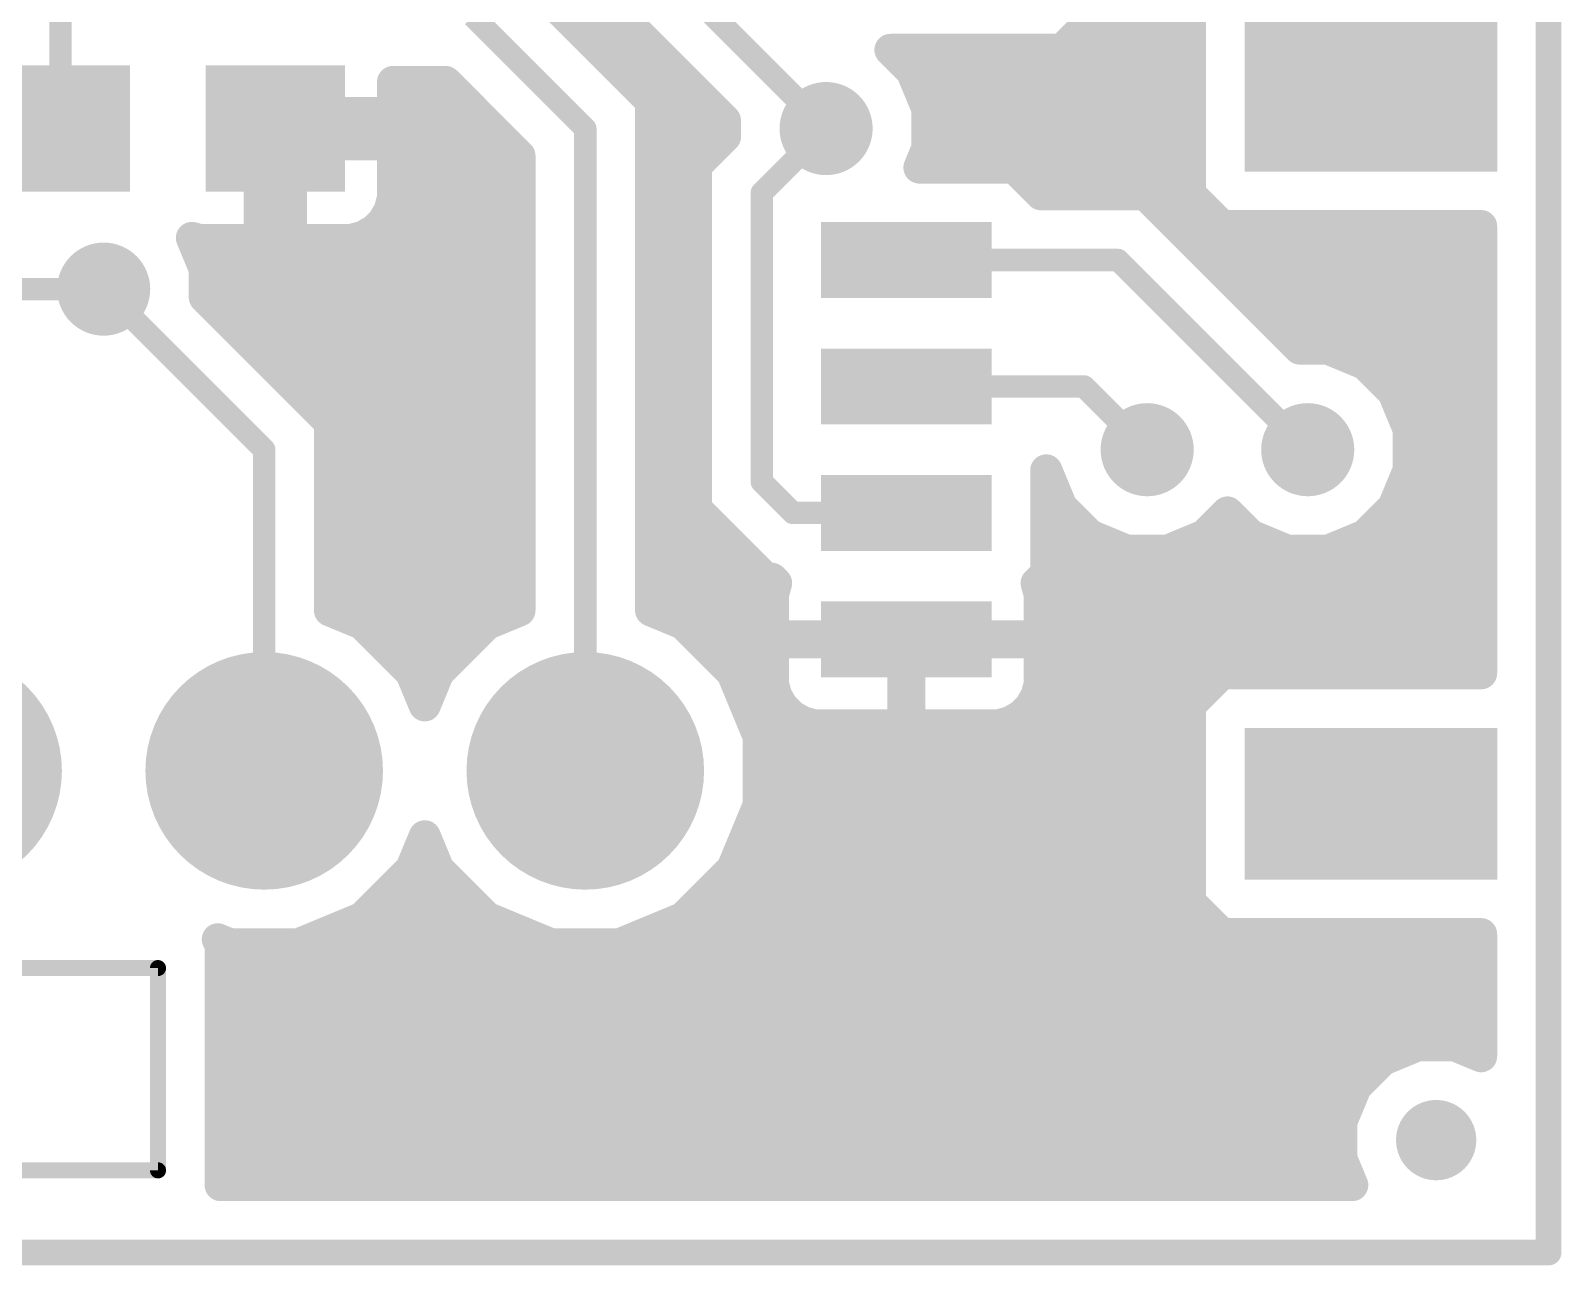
# Model space of a CAD drawing. Extents: x -0.1 to 53.2, y -0.1 to 25.5.
# Drawn here: x 13.39 to 25.5, y -0.1 to 9.66 of the extents above; entities that cross this region are included whole.
import ezdxf

# ---------------------------------------------------------------- set-up
doc = ezdxf.new("R2010")
doc.units = 0
for name, color, linetype in [('1', 22, 'CONTINUOUS'), ('17', 82, 'CONTINUOUS'), ('18', 82, 'CONTINUOUS'), ('20', 7, 'CONTINUOUS')]:
    doc.layers.add(name, color=color, linetype=linetype)

# ---------------------------------------------------------------- blocks, each defined once
blk = doc.blocks.new('RECT')
blk.add_solid([(-0.5, -0.5), (0.5, -0.5), (-0.5, 0.5), (0.5, 0.5)])
blk = doc.blocks.new('ROUNDP')
at = {"const_width": 0.5}
blk.add_lwpolyline([(0, -0.25, 1), (0, 0.25, 1), (0, -0.25)], format="xyb", dxfattribs=at)
blk = doc.blocks.new('PIE')
at = {"const_width": 0.5}
blk.add_lwpolyline([(0, -0.25, 1), (0, 0.25, 1), (0, -0.25)], format="xyb", dxfattribs=at)
blk = doc.blocks.new('ROUNDV')
at = {"const_width": 0.5}
blk.add_lwpolyline([(0, -0.25, 1), (0, 0.25, 1), (0, -0.25)], format="xyb", dxfattribs=at)

msp = doc.modelspace()

# ---------------------------------------------------------------- linework, layer by layer
at = {"layer": '1'}
for points, const_width in [([(18.161, 10.414), (19.685, 8.89)], 0.1778), ([(13.628, 8.89), (13.628, 10.072)], 0.1778), ([(22.5632, 9.9289), (22.5632, 8.3711)], 0.254), ([(17.9957, 9.4107), (17.5131, 9.8933)], 0.254), ([(17.9453, 9.8933), (18.8849, 8.9537)], 0.254), ([(21.5517, 9.5123), (21.8567, 9.8173)], 0.254), ([(16.891, 9.779), (17.78, 8.89)], 0.1778), ([(17.7544, 9.652), (18.1866, 9.652)], 0.254), ([(21.6914, 9.652), (22.5632, 9.652)], 0.254), ([(20.3633, 9.3432), (20.1942, 9.5123)], 0.254), ([(20.1942, 9.5123), (21.5517, 9.5123)], 0.254), ([(18.3007, 9.1057), (17.9957, 9.4107)], 0.254), ([(18.0084, 9.398), (18.4406, 9.398)], 0.254), ([(20.3085, 9.398), (22.5632, 9.398)], 0.254), ([(20.4851, 9.0492), (20.3633, 9.3432)], 0.254), ([(16.259, 9.013), (16.259, 9.2583)], 0.254), ([(16.259, 9.2583), (16.6753, 9.2583)], 0.254), ([(16.6753, 9.2583), (17.2593, 8.6743)], 0.254), ([(16.259, 9.144), (16.7896, 9.144)], 0.254), ([(18.2624, 9.144), (18.6946, 9.144)], 0.254), ([(18.3007, 5.0789), (18.3007, 9.1057)], 0.254), ([(20.4458, 9.144), (22.5632, 9.144)], 0.254), ([(15.451, 8.767), (15.451, 9.013)], 0.254), ([(15.451, 9.013), (16.259, 9.013)], 0.254), ([(20.4851, 8.7308), (20.4851, 9.0492)], 0.254), ([(11.645, 8.89), (13.628, 8.89)], 0.1778), ([(15.451, 8.89), (17.0436, 8.89)], 0.254), ([(17.78, 8.89), (17.78, 3.81)], 0.1778), ([(18.3007, 8.89), (18.8849, 8.89)], 0.254), ([(18.8849, 8.9537), (18.8849, 8.8263)], 0.254), ([(19.177, 8.382), (19.685, 8.89)], 0.1778), ([(20.4851, 8.89), (22.5632, 8.89)], 0.254), ([(15.205, 8.009), (15.205, 8.767)], 0.254), ([(15.205, 8.767), (15.451, 8.767)], 0.254), ([(15.451, 8.767), (15.451, 8.009)], 0.254), ([(16.259, 8.767), (15.451, 8.767)], 0.254), ([(16.259, 8.3398), (16.259, 8.767)], 0.254), ([(18.8849, 8.8263), (18.6563, 8.5977)], 0.254), ([(20.4234, 8.5818), (20.4851, 8.7308)], 0.254), ([(15.205, 8.636), (15.451, 8.636)], 0.254), ([(16.259, 8.636), (17.2593, 8.636)], 0.254), ([(17.2593, 8.6743), (17.2593, 5.0789)], 0.254), ([(18.3007, 8.636), (18.6946, 8.636)], 0.254), ([(18.6563, 8.5977), (18.6563, 5.8803)], 0.254), ([(20.4458, 8.636), (22.5632, 8.636)], 0.254), ([(21.1739, 8.5818), (20.4234, 8.5818)], 0.254), ([(21.385, 8.3707), (21.1739, 8.5818)], 0.254), ([(15.205, 8.382), (15.451, 8.382)], 0.254), ([(16.259, 8.382), (17.2593, 8.382)], 0.254), ([(18.3007, 8.382), (18.6563, 8.382)], 0.254), ([(21.3737, 8.382), (22.5632, 8.382)], 0.254), ([(22.2107, 8.3707), (21.385, 8.3707)], 0.254), ([(23.4313, 7.1501), (22.2107, 8.3707)], 0.254), ([(22.5632, 8.3711), (22.8161, 8.1182)], 0.254), ([(16.1829, 8.1561), (16.233, 8.2429)], 0.254), ([(16.233, 8.2429), (16.259, 8.3398)], 0.254), ([(19.177, 6.096), (19.177, 8.382)], 0.1778), ([(15.205, 8.128), (15.451, 8.128)], 0.254), ([(16.1119, 8.0851), (16.1829, 8.1561)], 0.254), ([(16.1548, 8.128), (17.2593, 8.128)], 0.254), ([(18.3007, 8.128), (18.6563, 8.128)], 0.254), ([(22.4534, 8.128), (22.8063, 8.128)], 0.254), ([(22.8161, 8.1182), (24.8666, 8.1182)], 0.254), ([(24.8666, 8.1182), (24.8666, 4.5818)], 0.254), ([(14.7701, 7.7792), (14.6683, 8.025)], 0.254), ([(14.6683, 8.025), (14.7278, 8.009)], 0.254), ([(14.7278, 8.009), (15.205, 8.009)], 0.254), ([(15.451, 8.009), (15.9282, 8.009)], 0.254), ([(15.9282, 8.009), (16.0251, 8.035)], 0.254), ([(16.0251, 8.035), (16.1119, 8.0851)], 0.254), ([(14.7308, 7.874), (17.2593, 7.874)], 0.254), ([(18.3007, 7.874), (18.6563, 7.874)], 0.254), ([(22.7074, 7.874), (24.8666, 7.874)], 0.254), ([(14.7701, 7.5563), (14.7701, 7.7792)], 0.254), ([(20.32, 7.85), (21.995, 7.85)], 0.1778), ([(21.995, 7.85), (23.495, 6.35)], 0.1778), ([(13.97, 7.62), (8.89, 7.62)], 0.1778), ([(13.97, 7.62), (15.24, 6.35)], 0.1778), ([(14.7701, 7.62), (17.2593, 7.62)], 0.254), ([(15.4557, 6.8707), (14.7701, 7.5563)], 0.254), ([(18.3007, 7.62), (18.6563, 7.62)], 0.254), ([(22.9614, 7.62), (24.8666, 7.62)], 0.254), ([(14.9604, 7.366), (17.2593, 7.366)], 0.254), ([(18.3007, 7.366), (18.6563, 7.366)], 0.254), ([(23.2154, 7.366), (24.8666, 7.366)], 0.254), ([(23.6542, 7.1501), (23.4313, 7.1501)], 0.254), ([(23.9482, 7.0283), (23.6542, 7.1501)], 0.254), ([(15.2144, 7.112), (17.2593, 7.112)], 0.254), ([(18.3007, 7.112), (18.6563, 7.112)], 0.254), ([(23.7461, 7.112), (24.8666, 7.112)], 0.254), ([(24.1733, 6.8032), (23.9482, 7.0283)], 0.254), ([(15.7607, 6.5657), (15.4557, 6.8707)], 0.254), ([(15.4684, 6.858), (17.2593, 6.858)], 0.254), ([(18.3007, 6.858), (18.6563, 6.858)], 0.254), ([(20.32, 6.85), (21.725, 6.85)], 0.1778), ([(21.725, 6.85), (22.225, 6.35)], 0.1778), ([(24.1185, 6.858), (24.8666, 6.858)], 0.254), ([(24.2951, 6.5091), (24.1733, 6.8032)], 0.254), ([(15.7224, 6.604), (17.2593, 6.604)], 0.254), ([(15.7607, 5.0789), (15.7607, 6.5657)], 0.254), ([(18.3007, 6.604), (18.6563, 6.604)], 0.254), ([(24.2558, 6.604), (24.8666, 6.604)], 0.254), ([(24.2951, 6.1908), (24.2951, 6.5091)], 0.254), ([(15.24, 6.35), (15.24, 3.81)], 0.1778), ([(15.7607, 6.35), (17.2593, 6.35)], 0.254), ([(18.3007, 6.35), (18.6563, 6.35)], 0.254), ([(24.2951, 6.35), (24.8666, 6.35)], 0.254), ([(21.4268, 5.3711), (21.4268, 6.1863)], 0.254), ([(21.4268, 6.1863), (21.5467, 5.8968)], 0.254), ([(24.1733, 5.8968), (24.2951, 6.1908)], 0.254), ([(15.7607, 6.096), (17.2593, 6.096)], 0.254), ([(18.3007, 6.096), (18.6563, 6.096)], 0.254), ([(19.423, 5.85), (19.177, 6.096)], 0.1778), ([(21.4268, 6.096), (21.4642, 6.096)], 0.254), ([(24.2558, 6.096), (24.8666, 6.096)], 0.254), ([(15.7607, 5.842), (17.2593, 5.842)], 0.254), ([(18.3007, 5.842), (18.6946, 5.842)], 0.254), ([(18.6563, 5.8803), (18.9613, 5.5753)], 0.254), ([(20.32, 5.85), (19.423, 5.85)], 0.1778), ([(21.4268, 5.842), (21.6015, 5.842)], 0.254), ([(21.5467, 5.8968), (21.7718, 5.6717)], 0.254), ([(22.6782, 5.6717), (22.86, 5.8535)], 0.254), ([(22.8485, 5.842), (22.8715, 5.842)], 0.254), ([(22.86, 5.8535), (23.0418, 5.6717)], 0.254), ([(23.9482, 5.6717), (24.1733, 5.8968)], 0.254), ([(24.1185, 5.842), (24.8666, 5.842)], 0.254), ([(15.7607, 5.588), (17.2593, 5.588)], 0.254), ([(18.3007, 5.588), (18.9486, 5.588)], 0.254), ([(18.9613, 5.5753), (19.2073, 5.3293)], 0.254), ([(21.4268, 5.588), (21.9739, 5.588)], 0.254), ([(21.7718, 5.6717), (22.0658, 5.5499)], 0.254), ([(22.3842, 5.5499), (22.6782, 5.6717)], 0.254), ([(22.4761, 5.588), (23.2439, 5.588)], 0.254), ([(23.0418, 5.6717), (23.3358, 5.5499)], 0.254), ([(23.6542, 5.5499), (23.9482, 5.6717)], 0.254), ([(23.7461, 5.588), (24.8666, 5.588)], 0.254), ([(22.0658, 5.5499), (22.3842, 5.5499)], 0.254), ([(23.3358, 5.5499), (23.6542, 5.5499)], 0.254), ([(15.7607, 5.334), (17.2593, 5.334)], 0.254), ([(18.3007, 5.334), (19.2026, 5.334)], 0.254), ([(19.2073, 5.3293), (19.255, 5.3293)], 0.254), ([(19.255, 5.3293), (19.2894, 5.2949)], 0.254), ([(21.3506, 5.2949), (21.4268, 5.3711)], 0.254), ([(21.3897, 5.334), (24.8666, 5.334)], 0.254), ([(19.2894, 5.2949), (19.264, 5.2002)], 0.254), ([(21.376, 5.2002), (21.3506, 5.2949)], 0.254), ([(19.264, 5.2002), (19.264, 4.873)], 0.254), ([(21.376, 4.873), (21.376, 5.2002)], 0.254), ([(15.7607, 5.08), (17.2593, 5.08)], 0.254), ([(16.0169, 4.9728), (15.7607, 5.0789)], 0.254), ([(16.4028, 4.5869), (16.0169, 4.9728)], 0.254), ([(17.0031, 4.9728), (16.6172, 4.5869)], 0.254), ([(17.2593, 5.0789), (17.0031, 4.9728)], 0.254), ([(18.3007, 5.08), (19.264, 5.08)], 0.254), ([(18.5569, 4.9728), (18.3007, 5.0789)], 0.254), ([(18.9428, 4.5869), (18.5569, 4.9728)], 0.254), ([(21.376, 5.08), (24.8666, 5.08)], 0.254), ([(19.264, 4.873), (20.297, 4.873)], 0.254), ([(20.297, 4.873), (20.297, 4.827)], 0.254), ([(20.343, 4.827), (20.343, 4.873)], 0.254), ([(20.343, 4.873), (21.376, 4.873)], 0.254), ([(16.1637, 4.826), (16.8563, 4.826)], 0.254), ([(18.7037, 4.826), (19.264, 4.826)], 0.254), ([(20.297, 4.827), (19.264, 4.827)], 0.254), ([(19.264, 4.827), (19.264, 4.4998)], 0.254), ([(20.297, 4.169), (20.297, 4.827)], 0.254), ([(20.297, 4.827), (20.343, 4.827)], 0.254), ([(20.297, 4.826), (20.343, 4.826)], 0.254), ([(20.343, 4.827), (20.343, 4.169)], 0.254), ([(21.376, 4.827), (20.343, 4.827)], 0.254), ([(21.376, 4.4998), (21.376, 4.827)], 0.254), ([(21.376, 4.826), (24.8666, 4.826)], 0.254), ([(16.51, 4.3281), (16.4028, 4.5869)], 0.254), ([(16.409, 4.572), (16.611, 4.572)], 0.254), ([(16.6172, 4.5869), (16.51, 4.3281)], 0.254), ([(19.1516, 4.0828), (18.9428, 4.5869)], 0.254), ([(18.949, 4.572), (19.264, 4.572)], 0.254), ([(19.264, 4.4998), (19.29, 4.4029)], 0.254), ([(20.297, 4.572), (20.343, 4.572)], 0.254), ([(21.35, 4.4029), (21.376, 4.4998)], 0.254), ([(21.376, 4.572), (22.8063, 4.572)], 0.254), ([(22.8161, 4.5818), (22.5632, 4.3289)], 0.254), ([(24.8666, 4.5818), (22.8161, 4.5818)], 0.254), ([(19.29, 4.4029), (19.3401, 4.3161)], 0.254), ([(21.2999, 4.3161), (21.35, 4.4029)], 0.254), ([(19.0542, 4.318), (19.339, 4.318)], 0.254), ([(19.3401, 4.3161), (19.4111, 4.2451)], 0.254), ([(19.4111, 4.2451), (19.4979, 4.195)], 0.254), ([(20.297, 4.318), (20.343, 4.318)], 0.254), ([(21.1421, 4.195), (21.2289, 4.2451)], 0.254), ([(21.2289, 4.2451), (21.2999, 4.3161)], 0.254), ([(21.301, 4.318), (22.5632, 4.318)], 0.254), ([(22.5632, 4.3289), (22.5632, 2.7711)], 0.254), ([(19.4979, 4.195), (19.5948, 4.169)], 0.254), ([(19.5948, 4.169), (20.297, 4.169)], 0.254), ([(20.343, 4.169), (21.0452, 4.169)], 0.254), ([(21.0452, 4.169), (21.1421, 4.195)], 0.254), ([(19.1516, 3.5372), (19.1516, 4.0828)], 0.254), ([(19.1516, 4.064), (22.5632, 4.064)], 0.254), ([(19.1516, 3.81), (22.5632, 3.81)], 0.254), ([(18.9428, 3.0331), (19.1516, 3.5372)], 0.254), ([(19.1516, 3.556), (22.5632, 3.556)], 0.254), ([(16.4028, 3.0331), (16.51, 3.2919)], 0.254), ([(16.51, 3.2919), (16.6172, 3.0331)], 0.254), ([(19.0542, 3.302), (22.5632, 3.302)], 0.254), ([(16.0169, 2.6472), (16.4028, 3.0331)], 0.254), ([(16.409, 3.048), (16.611, 3.048)], 0.254), ([(16.6172, 3.0331), (17.0031, 2.6472)], 0.254), ([(18.5569, 2.6472), (18.9428, 3.0331)], 0.254), ([(18.949, 3.048), (22.5632, 3.048)], 0.254), ([(16.1637, 2.794), (16.8563, 2.794)], 0.254), ([(18.7037, 2.794), (22.5632, 2.794)], 0.254), ([(22.5632, 2.7711), (22.8161, 2.5182)], 0.254), ([(15.5128, 2.4384), (16.0169, 2.6472)], 0.254), ([(15.7581, 2.54), (17.2619, 2.54)], 0.254), ([(17.0031, 2.6472), (17.5072, 2.4384)], 0.254), ([(18.0528, 2.4384), (18.5569, 2.6472)], 0.254), ([(18.2981, 2.54), (22.7943, 2.54)], 0.254), ([(14.8953, 2.4552), (14.8731, 2.4774)], 0.254), ([(14.8731, 2.4774), (14.9672, 2.4384)], 0.254), ([(14.8953, 0.5334), (14.8953, 2.4552)], 0.254), ([(14.9672, 2.4384), (15.5128, 2.4384)], 0.254), ([(17.5072, 2.4384), (18.0528, 2.4384)], 0.254), ([(22.8161, 2.5182), (24.8666, 2.5182)], 0.254), ([(24.8666, 2.5182), (24.8666, 1.5527)], 0.254), ([(14.8953, 2.286), (24.8666, 2.286)], 0.254), ([(14.8953, 2.032), (24.8666, 2.032)], 0.254), ([(14.8953, 1.778), (24.8666, 1.778)], 0.254), ([(24.362, 1.6383), (24.0866, 1.5242)], 0.254), ([(24.66, 1.6383), (24.362, 1.6383)], 0.254), ([(24.8666, 1.5527), (24.66, 1.6383)], 0.254), ([(14.8953, 1.524), (24.0863, 1.524)], 0.254), ([(24.0866, 1.5242), (23.8758, 1.3134)], 0.254), ([(14.8953, 1.27), (23.8578, 1.27)], 0.254), ([(23.8758, 1.3134), (23.7617, 1.038)], 0.254), ([(14.8953, 1.016), (23.7617, 1.016)], 0.254), ([(23.7617, 1.038), (23.7617, 0.74)], 0.254), ([(14.8953, 0.762), (23.7617, 0.762)], 0.254), ([(23.7617, 0.74), (23.8473, 0.5334)], 0.254), ([(23.8473, 0.5334), (14.8953, 0.5334)], 0.254)]:
    msp.add_lwpolyline(points, dxfattribs=dict(at, const_width=const_width))
for points, const_width in [([(17.7544, 9.7155, 1), (17.7544, 9.5885)], 0.127), ([(18.1866, 9.5885, 1), (18.1866, 9.7155)], 0.127), ([(21.6914, 9.7155, 1), (21.6914, 9.5885)], 0.127), ([(22.5632, 9.5885, 1), (22.5632, 9.7155)], 0.127), ([(20.2391, 9.5572, 1), (20.1493, 9.4674)], 0.127), ([(20.1942, 9.5758, 1), (20.1942, 9.4488)], 0.127), ([(21.5068, 9.5572, 1), (21.5966, 9.4674)], 0.127), ([(21.5517, 9.4488, 1), (21.5517, 9.5758)], 0.127), ([(18.0406, 9.4556, 1), (17.9508, 9.3658)], 0.127), ([(18.0084, 9.4615, 1), (18.0084, 9.3345)], 0.127), ([(17.9508, 9.3658, 1), (18.0406, 9.4556)], 0.127), ([(18.4406, 9.3345, 1), (18.4406, 9.4615)], 0.127), ([(20.3085, 9.4615, 1), (20.3085, 9.3345)], 0.127), ([(20.422, 9.3675, 1), (20.3046, 9.3189)], 0.127), ([(20.3184, 9.2983, 1), (20.4082, 9.3881)], 0.127), ([(22.5632, 9.3345, 1), (22.5632, 9.4615)], 0.127), ([(16.3225, 9.2583, 1), (16.1955, 9.2583)], 0.127), ([(16.259, 9.3218, 1), (16.259, 9.1948)], 0.127), ([(16.7202, 9.3032, 1), (16.6304, 9.2134)], 0.127), ([(16.6753, 9.1948, 1), (16.6753, 9.3218)], 0.127), ([(16.259, 9.2075, 1), (16.259, 9.0805)], 0.127), ([(16.7896, 9.0805, 1), (16.7896, 9.2075)], 0.127), ([(18.2624, 9.2075, 1), (18.2624, 9.0805)], 0.127), ([(18.3642, 9.1057, 1), (18.2372, 9.1057)], 0.127), ([(18.2558, 9.0608, 1), (18.3456, 9.1506)], 0.127), ([(18.6946, 9.0805, 1), (18.6946, 9.2075)], 0.127), ([(20.4458, 9.2075, 1), (20.4458, 9.0805)], 0.127), ([(22.5632, 9.0805, 1), (22.5632, 9.2075)], 0.127), ([(15.5145, 9.013, 1), (15.3875, 9.013)], 0.127), ([(15.451, 9.0765, 1), (15.451, 8.9495)], 0.127), ([(16.259, 8.9495, 1), (16.259, 9.0765)], 0.127), ([(20.5486, 9.0492, 1), (20.4216, 9.0492)], 0.127), ([(20.4264, 9.0248, 1), (20.5438, 9.0735)], 0.127), ([(13.628, 8.8456, 1), (13.628, 8.9345)], 0.0889), ([(15.451, 8.9535, 1), (15.451, 8.8265)], 0.127), ([(16.1955, 9.013, 1), (16.3225, 9.013)], 0.127), ([(17.0436, 8.8265, 1), (17.0436, 8.9535)], 0.127), ([(17.8245, 8.89, 1), (17.7355, 8.89)], 0.0889), ([(17.7486, 8.8586, 1), (17.8114, 8.9214)], 0.0889), ([(18.3007, 8.9535, 1), (18.3007, 8.8265)], 0.127), ([(18.9484, 8.9537, 1), (18.8214, 8.9537)], 0.127), ([(18.84, 8.9088, 1), (18.9298, 8.9986)], 0.127), ([(18.8849, 8.8265, 1), (18.8849, 8.9535)], 0.127), ([(19.7164, 8.8586, 1), (19.6536, 8.9214)], 0.0889), ([(19.6536, 8.8586, 1), (19.7164, 8.9214)], 0.0889), ([(20.4851, 8.9535, 1), (20.4851, 8.8265)], 0.127), ([(22.5632, 8.8265, 1), (22.5632, 8.9535)], 0.127), ([(13.5836, 8.89, 1), (13.6724, 8.89)], 0.0889), ([(15.2685, 8.767, 1), (15.1415, 8.767)], 0.127), ([(15.205, 8.8305, 1), (15.205, 8.7035)], 0.127), ([(15.5145, 8.767, 1), (15.3875, 8.767)], 0.127), ([(15.451, 8.8305, 1), (15.451, 8.7035)], 0.127), ([(15.451, 8.7035, 1), (15.451, 8.8305)], 0.127), ([(16.3225, 8.767, 1), (16.1955, 8.767)], 0.127), ([(16.259, 8.7035, 1), (16.259, 8.8305)], 0.127), ([(18.8214, 8.8263, 1), (18.9484, 8.8263)], 0.127), ([(18.9298, 8.7814, 1), (18.84, 8.8712)], 0.127), ([(20.5438, 8.7065, 1), (20.4264, 8.7551)], 0.127), ([(15.205, 8.6995, 1), (15.205, 8.5725)], 0.127), ([(15.3875, 8.767, 1), (15.5145, 8.767)], 0.127), ([(15.451, 8.5725, 1), (15.451, 8.6995)], 0.127), ([(16.259, 8.6995, 1), (16.259, 8.5725)], 0.127), ([(17.3228, 8.6743, 1), (17.1958, 8.6743)], 0.127), ([(17.2144, 8.6294, 1), (17.3042, 8.7192)], 0.127), ([(17.2593, 8.5725, 1), (17.2593, 8.6995)], 0.127), ([(18.3007, 8.6995, 1), (18.3007, 8.5725)], 0.127), ([(18.7198, 8.5977, 1), (18.5928, 8.5977)], 0.127), ([(18.6946, 8.5725, 1), (18.6946, 8.6995)], 0.127), ([(20.4458, 8.6995, 1), (20.4458, 8.5725)], 0.127), ([(20.4216, 8.7308, 1), (20.5486, 8.7308)], 0.127), ([(22.5632, 8.5725, 1), (22.5632, 8.6995)], 0.127), ([(18.6114, 8.6426, 1), (18.7012, 8.5528)], 0.127), ([(20.4234, 8.6453, 1), (20.4234, 8.5183)], 0.127), ([(20.3647, 8.6061, 1), (20.482, 8.5575)], 0.127), ([(21.2188, 8.6267, 1), (21.129, 8.5369)], 0.127), ([(21.1739, 8.5183, 1), (21.1739, 8.6453)], 0.127), ([(15.205, 8.4455, 1), (15.205, 8.3185)], 0.127), ([(15.451, 8.3185, 1), (15.451, 8.4455)], 0.127), ([(16.259, 8.4455, 1), (16.259, 8.3185)], 0.127), ([(17.2593, 8.3185, 1), (17.2593, 8.4455)], 0.127), ([(18.3007, 8.4455, 1), (18.3007, 8.3185)], 0.127), ([(18.6563, 8.3185, 1), (18.6563, 8.4455)], 0.127), ([(21.3737, 8.4455, 1), (21.3737, 8.3185)], 0.127), ([(21.385, 8.4342, 1), (21.385, 8.3072)], 0.127), ([(21.3401, 8.3258, 1), (21.4299, 8.4156)], 0.127), ([(22.2556, 8.4156, 1), (22.1658, 8.3258)], 0.127), ([(22.2107, 8.3072, 1), (22.2107, 8.4342)], 0.127), ([(22.6081, 8.416, 1), (22.5183, 8.3262)], 0.127), ([(22.5632, 8.3185, 1), (22.5632, 8.4455)], 0.127), ([(16.288, 8.2112, 1), (16.178, 8.2747)], 0.127), ([(16.1955, 8.3398, 1), (16.3225, 8.3398)], 0.127), ([(16.3203, 8.3234, 1), (16.1977, 8.3563)], 0.127), ([(19.2215, 8.382, 1), (19.1325, 8.382)], 0.0889), ([(19.1456, 8.4134, 1), (19.2084, 8.3506)], 0.0889), ([(22.4997, 8.3711, 1), (22.6267, 8.3711)], 0.127), ([(15.205, 8.1915, 1), (15.205, 8.0645)], 0.127), ([(15.451, 8.0645, 1), (15.451, 8.1915)], 0.127), ([(16.1548, 8.1915, 1), (16.1548, 8.0645)], 0.127), ([(16.1279, 8.1878, 1), (16.2379, 8.1243)], 0.127), ([(16.2278, 8.1112, 1), (16.138, 8.201)], 0.127), ([(16.1717, 8.2594, 1), (16.2944, 8.2265)], 0.127), ([(17.2593, 8.0645, 1), (17.2593, 8.1915)], 0.127), ([(18.3007, 8.1915, 1), (18.3007, 8.0645)], 0.127), ([(18.6563, 8.0645, 1), (18.6563, 8.1915)], 0.127), ([(22.4534, 8.1915, 1), (22.4534, 8.0645)], 0.127), ([(22.8161, 8.1817, 1), (22.8161, 8.0547)], 0.127), ([(22.8063, 8.0645, 1), (22.8063, 8.1915)], 0.127), ([(24.9301, 8.1182, 1), (24.8031, 8.1182)], 0.127), ([(24.8666, 8.0547, 1), (24.8666, 8.1817)], 0.127), ([(14.6847, 8.0863, 1), (14.6518, 7.9636)], 0.127), ([(14.7269, 8.0493, 1), (14.6096, 8.0007)], 0.127), ([(14.7278, 8.0725, 1), (14.7278, 7.9455)], 0.127), ([(14.7114, 7.9477, 1), (14.7443, 8.0703)], 0.127), ([(15.205, 7.9455, 1), (15.205, 8.0725)], 0.127), ([(15.451, 8.0725, 1), (15.451, 7.9455)], 0.127), ([(15.9117, 8.0703, 1), (15.9446, 7.9477)], 0.127), ([(15.9282, 7.9455, 1), (15.9282, 8.0725)], 0.127), ([(15.9933, 8.09, 1), (16.0568, 7.98)], 0.127), ([(16.0415, 7.9736, 1), (16.0086, 8.0963)], 0.127), ([(16.067, 8.13, 1), (16.1568, 8.0402)], 0.127), ([(16.1437, 8.0301, 1), (16.0802, 8.1401)], 0.127), ([(22.7712, 8.0733, 1), (22.861, 8.1631)], 0.127), ([(14.7308, 7.9375, 1), (14.7308, 7.8105)], 0.127), ([(15.1415, 8.009, 1), (15.2685, 8.009)], 0.127), ([(15.3875, 8.009, 1), (15.5145, 8.009)], 0.127), ([(17.2593, 7.8105, 1), (17.2593, 7.9375)], 0.127), ([(18.3007, 7.9375, 1), (18.3007, 7.8105)], 0.127), ([(18.6563, 7.8105, 1), (18.6563, 7.9375)], 0.127), ([(22.7074, 7.9375, 1), (22.7074, 7.8105)], 0.127), ([(24.8666, 7.8105, 1), (24.8666, 7.9375)], 0.127), ([(14.8336, 7.7792, 1), (14.7066, 7.7792)], 0.127), ([(20.32, 7.8945, 1), (20.32, 7.8056)], 0.0889), ([(22.0264, 7.8814, 1), (21.9636, 7.8186)], 0.0889), ([(21.995, 7.8056, 1), (21.995, 7.8945)], 0.0889), ([(14.7114, 7.7548, 1), (14.8288, 7.8035)], 0.127), ([(14.0014, 7.6514, 1), (13.9386, 7.5886)], 0.0889), ([(13.97, 7.5755, 1), (13.97, 7.6645)], 0.0889), ([(14.7701, 7.6835, 1), (14.7701, 7.5565)], 0.127), ([(14.815, 7.6012, 1), (14.7252, 7.5114)], 0.127), ([(17.2593, 7.5565, 1), (17.2593, 7.6835)], 0.127), ([(18.3007, 7.6835, 1), (18.3007, 7.5565)], 0.127), ([(18.6563, 7.5565, 1), (18.6563, 7.6835)], 0.127), ([(22.9614, 7.6835, 1), (22.9614, 7.5565)], 0.127), ([(24.8666, 7.5565, 1), (24.8666, 7.6835)], 0.127), ([(14.7066, 7.5563, 1), (14.8336, 7.5563)], 0.127), ([(14.9604, 7.4295, 1), (14.9604, 7.3025)], 0.127), ([(17.2593, 7.3025, 1), (17.2593, 7.4295)], 0.127), ([(18.3007, 7.4295, 1), (18.3007, 7.3025)], 0.127), ([(18.6563, 7.3025, 1), (18.6563, 7.4295)], 0.127), ([(23.2154, 7.4295, 1), (23.2154, 7.3025)], 0.127), ([(24.8666, 7.3025, 1), (24.8666, 7.4295)], 0.127), ([(23.4313, 7.2136, 1), (23.4313, 7.0866)], 0.127), ([(23.6785, 7.2088, 1), (23.6298, 7.0914)], 0.127), ([(23.6542, 7.0866, 1), (23.6542, 7.2136)], 0.127), ([(15.2144, 7.1755, 1), (15.2144, 7.0485)], 0.127), ([(17.2593, 7.0485, 1), (17.2593, 7.1755)], 0.127), ([(18.3007, 7.1755, 1), (18.3007, 7.0485)], 0.127), ([(18.6563, 7.0485, 1), (18.6563, 7.1755)], 0.127), ([(23.3864, 7.1052, 1), (23.4762, 7.195)], 0.127), ([(23.7461, 7.1755, 1), (23.7461, 7.0485)], 0.127), ([(23.9931, 7.0732, 1), (23.9033, 6.9834)], 0.127), ([(23.9239, 6.9696, 1), (23.9725, 7.087)], 0.127), ([(24.8666, 7.0485, 1), (24.8666, 7.1755)], 0.127), ([(15.5006, 6.9156, 1), (15.4108, 6.8258)], 0.127), ([(15.4684, 6.9215, 1), (15.4684, 6.7945)], 0.127), ([(15.4108, 6.8258, 1), (15.5006, 6.9156)], 0.127), ([(17.2593, 6.7945, 1), (17.2593, 6.9215)], 0.127), ([(18.3007, 6.9215, 1), (18.3007, 6.7945)], 0.127), ([(18.6563, 6.7945, 1), (18.6563, 6.9215)], 0.127), ([(20.32, 6.8945, 1), (20.32, 6.8056)], 0.0889), ([(21.7564, 6.8814, 1), (21.6936, 6.8186)], 0.0889), ([(21.725, 6.8056, 1), (21.725, 6.8945)], 0.0889), ([(24.1185, 6.9215, 1), (24.1185, 6.7945)], 0.127), ([(24.232, 6.8275, 1), (24.1146, 6.7789)], 0.127), ([(24.1284, 6.7583, 1), (24.2182, 6.8481)], 0.127), ([(24.8666, 6.7945, 1), (24.8666, 6.9215)], 0.127), ([(15.7224, 6.6675, 1), (15.7224, 6.5405)], 0.127), ([(15.8242, 6.5657, 1), (15.6972, 6.5657)], 0.127), ([(15.7158, 6.5208, 1), (15.8056, 6.6106)], 0.127), ([(17.2593, 6.5405, 1), (17.2593, 6.6675)], 0.127), ([(18.3007, 6.6675, 1), (18.3007, 6.5405)], 0.127), ([(18.6563, 6.5405, 1), (18.6563, 6.6675)], 0.127), ([(24.2558, 6.6675, 1), (24.2558, 6.5405)], 0.127), ([(24.8666, 6.5405, 1), (24.8666, 6.6675)], 0.127), ([(24.3586, 6.5091, 1), (24.2316, 6.5091)], 0.127), ([(24.2364, 6.4848, 1), (24.3538, 6.5335)], 0.127), ([(15.2844, 6.35, 1), (15.1956, 6.35)], 0.0889), ([(15.2086, 6.3186, 1), (15.2714, 6.3814)], 0.0889), ([(15.7607, 6.4135, 1), (15.7607, 6.2865)], 0.127), ([(17.2593, 6.2865, 1), (17.2593, 6.4135)], 0.127), ([(18.3007, 6.4135, 1), (18.3007, 6.2865)], 0.127), ([(18.6563, 6.2865, 1), (18.6563, 6.4135)], 0.127), ([(22.1936, 6.3186, 1), (22.2564, 6.3814)], 0.0889), ([(23.4636, 6.3186, 1), (23.5264, 6.3814)], 0.0889), ([(24.2951, 6.4135, 1), (24.2951, 6.2865)], 0.127), ([(24.8666, 6.2865, 1), (24.8666, 6.4135)], 0.127), ([(21.4903, 6.1863, 1), (21.3633, 6.1863)], 0.127), ([(21.4855, 6.2106, 1), (21.3681, 6.162)], 0.127), ([(24.3538, 6.1665, 1), (24.2364, 6.2151)], 0.127), ([(15.7607, 6.1595, 1), (15.7607, 6.0325)], 0.127), ([(17.2593, 6.0325, 1), (17.2593, 6.1595)], 0.127), ([(18.3007, 6.1595, 1), (18.3007, 6.0325)], 0.127), ([(18.6563, 6.0325, 1), (18.6563, 6.1595)], 0.127), ([(19.2084, 6.1274, 1), (19.1456, 6.0646)], 0.0889), ([(21.4268, 6.1595, 1), (21.4268, 6.0325)], 0.127), ([(21.4642, 6.0325, 1), (21.4642, 6.1595)], 0.127), ([(24.2558, 6.1595, 1), (24.2558, 6.0325)], 0.127), ([(24.2316, 6.1908, 1), (24.3586, 6.1908)], 0.127), ([(24.8666, 6.0325, 1), (24.8666, 6.1595)], 0.127), ([(19.1325, 6.096, 1), (19.2215, 6.096)], 0.0889), ([(15.7607, 5.9055, 1), (15.7607, 5.7785)], 0.127), ([(17.2593, 5.7785, 1), (17.2593, 5.9055)], 0.127), ([(18.3007, 5.9055, 1), (18.3007, 5.7785)], 0.127), ([(18.7012, 5.9252, 1), (18.6114, 5.8354)], 0.127), ([(18.5928, 5.8803, 1), (18.7198, 5.8803)], 0.127), ([(18.6946, 5.7785, 1), (18.6946, 5.9055)], 0.127), ([(19.423, 5.8945, 1), (19.423, 5.8056)], 0.0889), ([(20.32, 5.8056, 1), (20.32, 5.8945)], 0.0889), ([(21.4268, 5.9055, 1), (21.4268, 5.7785)], 0.127), ([(21.5916, 5.9417, 1), (21.5018, 5.8519)], 0.127), ([(21.488, 5.8725, 1), (21.6054, 5.9211)], 0.127), ([(21.6015, 5.7785, 1), (21.6015, 5.9055)], 0.127), ([(22.8485, 5.9055, 1), (22.8485, 5.7785)], 0.127), ([(22.9049, 5.8984, 1), (22.8151, 5.8086)], 0.127), ([(22.9049, 5.8086, 1), (22.8151, 5.8984)], 0.127), ([(22.8715, 5.7785, 1), (22.8715, 5.9055)], 0.127), ([(24.1185, 5.9055, 1), (24.1185, 5.7785)], 0.127), ([(24.1146, 5.9211, 1), (24.232, 5.8725)], 0.127), ([(24.2182, 5.8519, 1), (24.1284, 5.9417)], 0.127), ([(24.8666, 5.7785, 1), (24.8666, 5.9055)], 0.127), ([(19.3916, 5.8186, 1), (19.4544, 5.8814)], 0.0889), ([(15.7607, 5.6515, 1), (15.7607, 5.5245)], 0.127), ([(17.2593, 5.5245, 1), (17.2593, 5.6515)], 0.127), ([(18.3007, 5.6515, 1), (18.3007, 5.5245)], 0.127), ([(19.0062, 5.6202, 1), (18.9164, 5.5304)], 0.127), ([(18.9486, 5.5245, 1), (18.9486, 5.6515)], 0.127), ([(21.4268, 5.6515, 1), (21.4268, 5.5245)], 0.127), ([(21.7961, 5.7304, 1), (21.7475, 5.613)], 0.127), ([(21.7269, 5.6268, 1), (21.8167, 5.7166)], 0.127), ([(21.9739, 5.5245, 1), (21.9739, 5.6515)], 0.127), ([(22.4761, 5.6515, 1), (22.4761, 5.5245)], 0.127), ([(22.6333, 5.7166, 1), (22.7231, 5.6268)], 0.127), ([(22.7025, 5.613, 1), (22.6539, 5.7304)], 0.127), ([(23.0661, 5.7304, 1), (23.0175, 5.613)], 0.127), ([(22.9969, 5.6268, 1), (23.0867, 5.7166)], 0.127), ([(23.2439, 5.5245, 1), (23.2439, 5.6515)], 0.127), ([(23.7461, 5.6515, 1), (23.7461, 5.5245)], 0.127), ([(23.9033, 5.7166, 1), (23.9931, 5.6268)], 0.127), ([(23.9725, 5.613, 1), (23.9239, 5.7304)], 0.127), ([(24.8666, 5.5245, 1), (24.8666, 5.6515)], 0.127), ([(18.9164, 5.5304, 1), (19.0062, 5.6202)], 0.127), ([(22.0658, 5.6134, 1), (22.0658, 5.4864)], 0.127), ([(22.0415, 5.4912, 1), (22.0901, 5.6086)], 0.127), ([(22.3598, 5.6086, 1), (22.4085, 5.4912)], 0.127), ([(22.3842, 5.4864, 1), (22.3842, 5.6134)], 0.127), ([(23.3358, 5.6134, 1), (23.3358, 5.4864)], 0.127), ([(23.3115, 5.4912, 1), (23.3601, 5.6086)], 0.127), ([(23.6298, 5.6086, 1), (23.6785, 5.4912)], 0.127), ([(23.6542, 5.4864, 1), (23.6542, 5.6134)], 0.127), ([(15.7607, 5.3975, 1), (15.7607, 5.2705)], 0.127), ([(17.2593, 5.2705, 1), (17.2593, 5.3975)], 0.127), ([(18.3007, 5.3975, 1), (18.3007, 5.2705)], 0.127), ([(19.2073, 5.3928, 1), (19.2073, 5.2658)], 0.127), ([(19.2999, 5.3742, 1), (19.2101, 5.2844)], 0.127), ([(19.2026, 5.2705, 1), (19.2026, 5.3975)], 0.127), ([(19.255, 5.2658, 1), (19.255, 5.3928)], 0.127), ([(21.3897, 5.3975, 1), (21.3897, 5.2705)], 0.127), ([(21.4717, 5.3262, 1), (21.3819, 5.416)], 0.127), ([(24.8666, 5.2705, 1), (24.8666, 5.3975)], 0.127), ([(19.1624, 5.2844, 1), (19.2522, 5.3742)], 0.127), ([(19.3507, 5.2785, 1), (19.2281, 5.3114)], 0.127), ([(19.2445, 5.25, 1), (19.3343, 5.3398)], 0.127), ([(21.4119, 5.3114, 1), (21.2893, 5.2785)], 0.127), ([(21.3057, 5.3398, 1), (21.3955, 5.25)], 0.127), ([(21.3633, 5.3711, 1), (21.4903, 5.3711)], 0.127), ([(19.3275, 5.2002, 1), (19.2005, 5.2002)], 0.127), ([(19.2027, 5.2166, 1), (19.3253, 5.1837)], 0.127), ([(21.4395, 5.2002, 1), (21.3125, 5.2002)], 0.127), ([(21.3147, 5.1837, 1), (21.4373, 5.2166)], 0.127), ([(15.7607, 5.1435, 1), (15.7607, 5.0165)], 0.127), ([(15.785, 5.1376, 1), (15.7364, 5.0203)], 0.127), ([(15.6972, 5.0789, 1), (15.8242, 5.0789)], 0.127), ([(16.0618, 5.0177, 1), (15.972, 4.9279)], 0.127), ([(15.9926, 4.9141, 1), (16.0412, 5.0315)], 0.127), ([(16.9787, 5.0315, 1), (17.0274, 4.9141)], 0.127), ([(17.048, 4.9279, 1), (16.9581, 5.0177)], 0.127), ([(17.1958, 5.0789, 1), (17.3228, 5.0789)], 0.127), ([(17.2836, 5.0203, 1), (17.235, 5.1376)], 0.127), ([(17.2593, 5.0165, 1), (17.2593, 5.1435)], 0.127), ([(18.3007, 5.1435, 1), (18.3007, 5.0165)], 0.127), ([(18.325, 5.1376, 1), (18.2764, 5.0203)], 0.127), ([(18.2372, 5.0789, 1), (18.3642, 5.0789)], 0.127), ([(18.6018, 5.0177, 1), (18.512, 4.9279)], 0.127), ([(18.5326, 4.9141, 1), (18.5812, 5.0315)], 0.127), ([(19.264, 5.0165, 1), (19.264, 5.1435)], 0.127), ([(21.376, 5.1435, 1), (21.376, 5.0165)], 0.127), ([(24.8666, 5.0165, 1), (24.8666, 5.1435)], 0.127), ([(19.264, 4.9365, 1), (19.264, 4.8095)], 0.127), ([(20.3605, 4.873, 1), (20.2335, 4.873)], 0.127), ([(20.4065, 4.873, 1), (20.2795, 4.873)], 0.127), ([(20.343, 4.9365, 1), (20.343, 4.8095)], 0.127), ([(20.297, 4.8095, 1), (20.297, 4.9365)], 0.127), ([(21.376, 4.8095, 1), (21.376, 4.9365)], 0.127), ([(16.1637, 4.8895, 1), (16.1637, 4.7625)], 0.127), ([(16.8563, 4.7625, 1), (16.8563, 4.8895)], 0.127), ([(18.7037, 4.8895, 1), (18.7037, 4.7625)], 0.127), ([(19.264, 4.8905, 1), (19.264, 4.7635)], 0.127), ([(19.3275, 4.827, 1), (19.2005, 4.827)], 0.127), ([(19.2005, 4.873, 1), (19.3275, 4.873)], 0.127), ([(19.264, 4.7625, 1), (19.264, 4.8895)], 0.127), ([(20.3605, 4.827, 1), (20.2335, 4.827)], 0.127), ([(20.297, 4.8905, 1), (20.297, 4.7635)], 0.127), ([(20.297, 4.8895, 1), (20.297, 4.7625)], 0.127), ([(20.2335, 4.827, 1), (20.3605, 4.827)], 0.127), ([(20.4065, 4.827, 1), (20.2795, 4.827)], 0.127), ([(20.343, 4.8905, 1), (20.343, 4.7635)], 0.127), ([(20.2795, 4.827, 1), (20.4065, 4.827)], 0.127), ([(20.297, 4.7635, 1), (20.297, 4.8905)], 0.127), ([(20.343, 4.7635, 1), (20.343, 4.8905)], 0.127), ([(20.343, 4.7625, 1), (20.343, 4.8895)], 0.127), ([(21.4395, 4.827, 1), (21.3125, 4.827)], 0.127), ([(21.376, 4.8895, 1), (21.376, 4.7625)], 0.127), ([(21.3125, 4.873, 1), (21.4395, 4.873)], 0.127), ([(21.376, 4.7635, 1), (21.376, 4.8905)], 0.127), ([(24.8666, 4.7625, 1), (24.8666, 4.8895)], 0.127), ([(16.4615, 4.6112, 1), (16.3441, 4.5626)], 0.127), ([(16.409, 4.6355, 1), (16.409, 4.5085)], 0.127), ([(16.3579, 4.542, 1), (16.4477, 4.6318)], 0.127), ([(16.5723, 4.6318, 1), (16.6621, 4.542)], 0.127), ([(16.6759, 4.5626, 1), (16.5585, 4.6112)], 0.127), ([(16.611, 4.5085, 1), (16.611, 4.6355)], 0.127), ([(19.0015, 4.6112, 1), (18.8841, 4.5626)], 0.127), ([(18.949, 4.6355, 1), (18.949, 4.5085)], 0.127), ([(18.8979, 4.542, 1), (18.9877, 4.6318)], 0.127), ([(19.3253, 4.5163, 1), (19.2027, 4.4834)], 0.127), ([(19.264, 4.5085, 1), (19.264, 4.6355)], 0.127), ([(20.297, 4.6355, 1), (20.297, 4.5085)], 0.127), ([(20.343, 4.5085, 1), (20.343, 4.6355)], 0.127), ([(21.376, 4.6355, 1), (21.376, 4.5085)], 0.127), ([(21.4373, 4.4834, 1), (21.3147, 4.5163)], 0.127), ([(22.8161, 4.6453, 1), (22.8161, 4.5183)], 0.127), ([(22.861, 4.5369, 1), (22.7712, 4.6267)], 0.127), ([(22.8063, 4.5085, 1), (22.8063, 4.6355)], 0.127), ([(24.8031, 4.5818, 1), (24.9301, 4.5818)], 0.127), ([(24.8666, 4.5183, 1), (24.8666, 4.6453)], 0.127), ([(19.2005, 4.4998, 1), (19.3275, 4.4998)], 0.127), ([(19.345, 4.4347, 1), (19.235, 4.3712)], 0.127), ([(19.2286, 4.3865, 1), (19.3513, 4.4194)], 0.127), ([(21.2887, 4.4194, 1), (21.4114, 4.3865)], 0.127), ([(21.405, 4.3712, 1), (21.295, 4.4347)], 0.127), ([(21.3125, 4.4998, 1), (21.4395, 4.4998)], 0.127), ([(16.4513, 4.3524, 1), (16.5687, 4.3038)], 0.127), ([(16.4513, 4.3038, 1), (16.5687, 4.3524)], 0.127), ([(19.0542, 4.3815, 1), (19.0542, 4.2545)], 0.127), ([(19.385, 4.361, 1), (19.2952, 4.2712)], 0.127), ([(19.2851, 4.2843, 1), (19.3951, 4.3478)], 0.127), ([(19.339, 4.2545, 1), (19.339, 4.3815)], 0.127), ([(19.4428, 4.3001, 1), (19.3793, 4.1901)], 0.127), ([(20.297, 4.3815, 1), (20.297, 4.2545)], 0.127), ([(20.343, 4.2545, 1), (20.343, 4.3815)], 0.127), ([(21.2607, 4.1901, 1), (21.1972, 4.3001)], 0.127), ([(21.2449, 4.3478, 1), (21.3549, 4.2843)], 0.127), ([(21.301, 4.3815, 1), (21.301, 4.2545)], 0.127), ([(21.3448, 4.2712, 1), (21.255, 4.361)], 0.127), ([(22.6267, 4.3289, 1), (22.4997, 4.3289)], 0.127), ([(22.5183, 4.3738, 1), (22.6081, 4.284)], 0.127), ([(22.5632, 4.2545, 1), (22.5632, 4.3815)], 0.127), ([(19.3662, 4.2002, 1), (19.456, 4.29)], 0.127), ([(19.5144, 4.2563, 1), (19.4815, 4.1336)], 0.127), ([(19.4662, 4.14, 1), (19.5297, 4.25)], 0.127), ([(19.5948, 4.2325, 1), (19.5948, 4.1055)], 0.127), ([(19.5784, 4.1077, 1), (19.6113, 4.2303)], 0.127), ([(20.343, 4.2325, 1), (20.343, 4.1055)], 0.127), ([(20.297, 4.1055, 1), (20.297, 4.2325)], 0.127), ([(21.0287, 4.2303, 1), (21.0616, 4.1077)], 0.127), ([(21.0452, 4.1055, 1), (21.0452, 4.2325)], 0.127), ([(21.1103, 4.25, 1), (21.1738, 4.14)], 0.127), ([(21.1585, 4.1336, 1), (21.1256, 4.2563)], 0.127), ([(21.184, 4.29, 1), (21.2738, 4.2002)], 0.127), ([(19.2151, 4.0828, 1), (19.0881, 4.0828)], 0.127), ([(19.1516, 4.1275, 1), (19.1516, 4.0005)], 0.127), ([(19.0929, 4.0585, 1), (19.2103, 4.1071)], 0.127), ([(20.2335, 4.169, 1), (20.3605, 4.169)], 0.127), ([(20.2795, 4.169, 1), (20.4065, 4.169)], 0.127), ([(22.5632, 4.0005, 1), (22.5632, 4.1275)], 0.127), ([(19.1516, 3.8735, 1), (19.1516, 3.7465)], 0.127), ([(22.5632, 3.7465, 1), (22.5632, 3.8735)], 0.127), ([(15.1956, 3.81, 1), (15.2844, 3.81)], 0.0889), ([(17.7355, 3.81, 1), (17.8245, 3.81)], 0.0889), ([(19.1516, 3.6195, 1), (19.1516, 3.4925)], 0.127), ([(19.2103, 3.5129, 1), (19.0929, 3.5615)], 0.127), ([(22.5632, 3.4925, 1), (22.5632, 3.6195)], 0.127), ([(19.0881, 3.5372, 1), (19.2151, 3.5372)], 0.127), ([(16.5687, 3.3162, 1), (16.4513, 3.2676)], 0.127), ([(16.5687, 3.2676, 1), (16.4513, 3.3162)], 0.127), ([(19.0542, 3.3655, 1), (19.0542, 3.2385)], 0.127), ([(22.5632, 3.2385, 1), (22.5632, 3.3655)], 0.127), ([(16.409, 3.1115, 1), (16.409, 2.9845)], 0.127), ([(16.4477, 2.9881, 1), (16.3579, 3.078)], 0.127), ([(16.6621, 3.078, 1), (16.5723, 2.9881)], 0.127), ([(16.611, 2.9845, 1), (16.611, 3.1115)], 0.127), ([(18.949, 3.1115, 1), (18.949, 2.9845)], 0.127), ([(18.9877, 2.9881, 1), (18.8979, 3.078)], 0.127), ([(22.5632, 2.9845, 1), (22.5632, 3.1115)], 0.127), ([(16.3441, 3.0574, 1), (16.4615, 3.0087)], 0.127), ([(16.5585, 3.0088, 1), (16.6759, 3.0573)], 0.127), ([(18.8841, 3.0574, 1), (19.0015, 3.0087)], 0.127), ([(16.1637, 2.8575, 1), (16.1637, 2.7305)], 0.127), ([(16.8563, 2.7305, 1), (16.8563, 2.8575)], 0.127), ([(18.7037, 2.8575, 1), (18.7037, 2.7305)], 0.127), ([(22.5632, 2.7305, 1), (22.5632, 2.8575)], 0.127), ([(22.6081, 2.816, 1), (22.5183, 2.7262)], 0.127), ([(22.4997, 2.7711, 1), (22.6267, 2.7711)], 0.127), ([(15.7581, 2.6035, 1), (15.7581, 2.4765)], 0.127), ([(15.972, 2.6921, 1), (16.0618, 2.6023)], 0.127), ([(16.0412, 2.5885, 1), (15.9926, 2.7059)], 0.127), ([(17.0274, 2.7059, 1), (16.9787, 2.5885)], 0.127), ([(16.9581, 2.6023, 1), (17.048, 2.6921)], 0.127), ([(17.2619, 2.4765, 1), (17.2619, 2.6035)], 0.127), ([(18.2981, 2.6035, 1), (18.2981, 2.4765)], 0.127), ([(18.512, 2.6921, 1), (18.6018, 2.6023)], 0.127), ([(18.5812, 2.5885, 1), (18.5326, 2.7059)], 0.127), ([(22.7943, 2.4765, 1), (22.7943, 2.6035)], 0.127), ([(14.918, 2.5223, 1), (14.8282, 2.4325)], 0.127), ([(14.8974, 2.536, 1), (14.8488, 2.4187)], 0.127), ([(14.9588, 2.4552, 1), (14.8318, 2.4552)], 0.127), ([(14.8504, 2.4103, 1), (14.9402, 2.5001)], 0.127), ([(14.9672, 2.5019, 1), (14.9672, 2.3749)], 0.127), ([(14.9429, 2.3797, 1), (14.9915, 2.4971)], 0.127), ([(15.4885, 2.4971, 1), (15.5371, 2.3797)], 0.127), ([(15.5128, 2.3749, 1), (15.5128, 2.5019)], 0.127), ([(17.5072, 2.5019, 1), (17.5072, 2.3749)], 0.127), ([(17.4829, 2.3797, 1), (17.5315, 2.4971)], 0.127), ([(18.0285, 2.4971, 1), (18.0771, 2.3797)], 0.127), ([(18.0528, 2.3749, 1), (18.0528, 2.5019)], 0.127), ([(22.8161, 2.5817, 1), (22.8161, 2.4547)], 0.127), ([(22.7712, 2.4733, 1), (22.861, 2.5631)], 0.127), ([(24.9301, 2.5182, 1), (24.8031, 2.5182)], 0.127), ([(24.8666, 2.4547, 1), (24.8666, 2.5817)], 0.127), ([(14.8953, 2.3495, 1), (14.8953, 2.2225)], 0.127), ([(24.8666, 2.2225, 1), (24.8666, 2.3495)], 0.127), ([(14.8953, 2.0955, 1), (14.8953, 1.9685)], 0.127), ([(24.8666, 1.9685, 1), (24.8666, 2.0955)], 0.127), ([(14.8953, 1.8415, 1), (14.8953, 1.7145)], 0.127), ([(24.8666, 1.7145, 1), (24.8666, 1.8415)], 0.127), ([(24.362, 1.7018, 1), (24.362, 1.5748)], 0.127), ([(24.3863, 1.5796, 1), (24.3377, 1.697)], 0.127), ([(24.6843, 1.697, 1), (24.6357, 1.5796)], 0.127), ([(24.66, 1.5748, 1), (24.66, 1.7018)], 0.127), ([(14.8953, 1.5875, 1), (14.8953, 1.4605)], 0.127), ([(24.0623, 1.5829, 1), (24.1109, 1.4656)], 0.127), ([(24.1315, 1.4793, 1), (24.0417, 1.5691)], 0.127), ([(24.0863, 1.4605, 1), (24.0863, 1.5875)], 0.127), ([(24.8031, 1.5527, 1), (24.9301, 1.5527)], 0.127), ([(24.8423, 1.4941, 1), (24.8909, 1.6114)], 0.127), ([(14.8953, 1.3335, 1), (14.8953, 1.2065)], 0.127), ([(23.8309, 1.3583, 1), (23.9207, 1.2685)], 0.127), ([(23.9344, 1.2891, 1), (23.8171, 1.3377)], 0.127), ([(23.8578, 1.2065, 1), (23.8578, 1.3335)], 0.127), ([(14.8953, 1.0795, 1), (14.8953, 0.9525)], 0.127), ([(23.8252, 1.038, 1), (23.6982, 1.038)], 0.127), ([(23.703, 1.0623, 1), (23.8204, 1.0137)], 0.127), ([(23.7617, 0.9525, 1), (23.7617, 1.0795)], 0.127), ([(14.8953, 0.8255, 1), (14.8953, 0.6985)], 0.127), ([(23.8204, 0.7643, 1), (23.703, 0.7157)], 0.127), ([(23.7617, 0.6985, 1), (23.7617, 0.8255)], 0.127), ([(23.6982, 0.74, 1), (23.8252, 0.74)], 0.127), ([(14.8953, 0.5969, 1), (14.8953, 0.4699)], 0.127), ([(23.7886, 0.5091, 1), (23.9059, 0.5577)], 0.127), ([(23.8473, 0.4699, 1), (23.8473, 0.5969)], 0.127), ([(14.8318, 0.5334, 1), (14.9588, 0.5334)], 0.127)]:
    msp.add_lwpolyline(points, format="xyb", dxfattribs=dict(at, const_width=const_width))
at = {"layer": '20'}
for points, const_width in [([(25.4, 25.4), (25.4, 0)], 0.2032), ([(14.4, 2.25), (11, 2.25)], 0.127), ([(14.4, 0.65), (14.4, 2.25)], 0.127), ([(14.4, 0.65), (11, 0.65)], 0.127), ([(25.4, 0), (0, 0)], 0.2032)]:
    msp.add_lwpolyline(points, dxfattribs=dict(at, const_width=const_width))
for points, const_width in [([(14.4318, 2.25, 1), (14.3682, 2.25)], 0.0635), ([(14.4, 2.2182, 1), (14.4, 2.2818)], 0.0635), ([(14.3682, 0.65, 1), (14.4318, 0.65)], 0.0635), ([(14.4, 0.6182, 1), (14.4, 0.6818)], 0.0635), ([(25.3492, 0, 1), (25.4508, 0)], 0.1016), ([(25.4, -0.0508, 1), (25.4, 0.0508)], 0.1016)]:
    msp.add_lwpolyline(points, format="xyb", dxfattribs=dict(at, const_width=const_width))

# ---------------------------------------------------------------- block references
at = {"layer": '1', "rotation": 90}
for p, xscale, yscale in [((23.995, 9.15), 1.2, 2), ((20.32, 7.85), 0.6, 1.35), ((20.32, 6.85), 0.6, 1.35), ((20.32, 5.85), 0.6, 1.35), ((20.32, 4.85), 0.6, 1.35), ((23.995, 3.55), 1.2, 2)]:
    msp.add_blockref('RECT', p, dxfattribs=dict(at, xscale=xscale, yscale=yscale))
at = {"layer": '1', "xscale": 1.1}
for p in [(13.628, 8.89), (15.328, 8.89)]:
    msp.add_blockref('RECT', p, dxfattribs=at)
at = {"layer": '1', "xscale": 0.635, "yscale": 0.635}
msp.add_blockref('PIE', (24.511, 0.889), dxfattribs=at)
at = {"layer": '17', "xscale": 1.8796, "yscale": 1.8796, "rotation": 90}
for p in [(12.7, 3.81), (15.24, 3.81), (17.78, 3.81)]:
    msp.add_blockref('ROUNDP', p, dxfattribs=at)
at = {"layer": '18', "xscale": 0.7366, "yscale": 0.7366}
for p in [(16.4592, 8.89), (19.685, 8.89), (20.9042, 8.89), (13.97, 7.62), (22.225, 6.35), (23.495, 6.35)]:
    msp.add_blockref('ROUNDV', p, dxfattribs=at)

doc.saveas('drawing.dxf')
